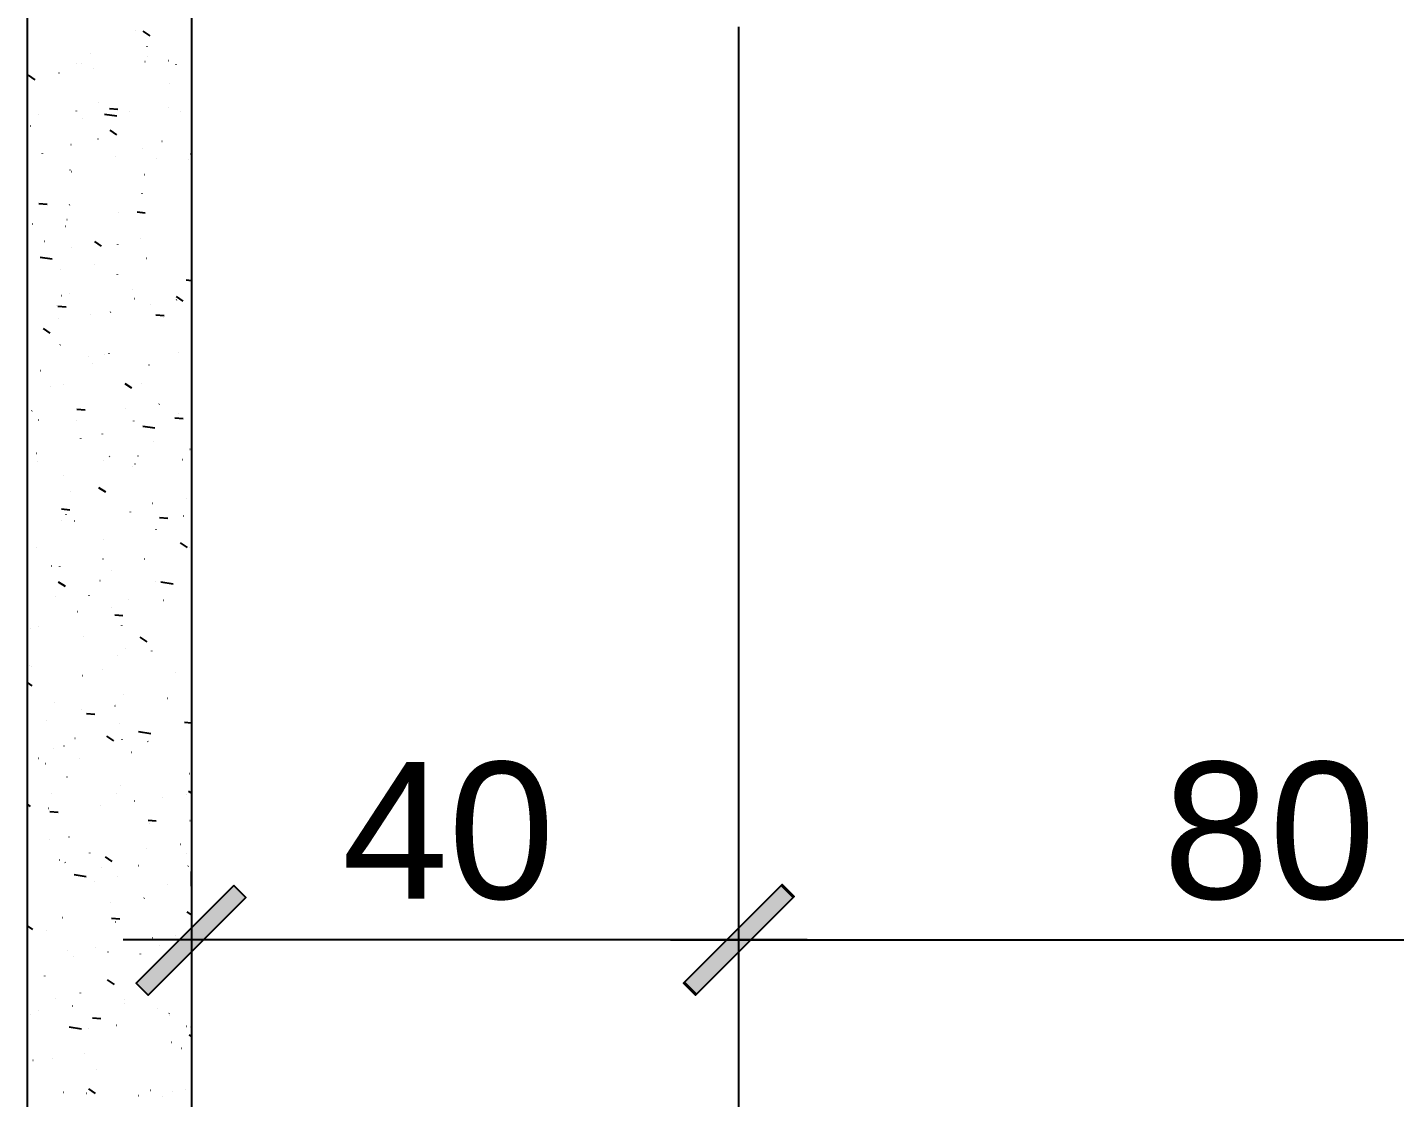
# Model space of a CAD drawing. Extents: x -1789 to 4156, y -3064 to 1391.
# Drawn here: x 1644.9 to 1744.9, y -366 to -287.7 of the extents above; entities that cross this region are included whole.
import ezdxf

# ---------------------------------------------------------------- set-up
doc = ezdxf.new("R2010")
doc.units = 0
for name, color, linetype in [('1', 1, 'CONTINUOUS'), ('2', 2, 'CONTINUOUS'), ('3', 3, 'CONTINUOUS'), ('9', 254, 'CONTINUOUS')]:
    doc.layers.add(name, color=color, linetype=linetype)
doc.styles.add('TQS_ARIAL', font='arial.ttf')

msp = doc.modelspace()

# ---------------------------------------------------------------- linework, layer by layer
at = {"layer": '1', "linetype": 'Continuous'}
for p, q in [((1656.93695, -350.55), (1656.93695, -349.4696)), ((1701.93695, -354.4696), (1651.93695, -354.4696)), ((1691.93695, -354.4696), (1781.93695, -354.4696))]:
    msp.add_line(p, q, dxfattribs=at)
for points in [[(1660.0311, -350.49155), (1652.88585, -357.63685), (1653.7697, -358.52075), (1660.915, -351.37545), (1660.0311, -350.49155)], [(1700.0311, -350.49155), (1692.88585, -357.63685), (1693.7697, -358.52075), (1700.915, -351.37545), (1700.0311, -350.49155)], [(1693.8428, -358.44765), (1700.9881, -351.30235), (1700.1042, -350.41845), (1692.95895, -357.56375), (1693.8428, -358.44765)]]:
    msp.add_lwpolyline(points, dxfattribs=at)
for points in [[(1660.0311, -350.49155), (1652.88585, -357.63685), (1653.7697, -358.52075)], [(1660.0311, -350.49155), (1653.7697, -358.52075), (1660.915, -351.37545)], [(1660.0311, -350.49155), (1660.915, -351.37545), (1660.0311, -350.49155)], [(1700.0311, -350.49155), (1692.88585, -357.63685), (1693.7697, -358.52075)], [(1693.8428, -358.44765), (1700.1042, -350.41845), (1692.95895, -357.56375)], [(1700.0311, -350.49155), (1693.7697, -358.52075), (1700.915, -351.37545)], [(1693.8428, -358.44765), (1700.9881, -351.30235), (1700.1042, -350.41845)], [(1700.0311, -350.49155), (1700.915, -351.37545), (1700.0311, -350.49155)], [(1693.8428, -358.44765), (1692.95895, -357.56375), (1693.8428, -358.44765)]]:
    msp.add_solid(points, dxfattribs=at)
at = {"layer": '2', "linetype": 'Continuous'}
for p, q in [((1696.93695, -354.4696), (1696.93695, -354.4696)), ((1696.93695, -354.4696), (1696.93695, -354.4696)), ((1656.93695, -355.55), (1656.93695, -355.55))]:
    msp.add_line(p, q, dxfattribs=at)
at = {"layer": '3', "linetype": 'Continuous'}
msp.add_line((1696.93695, -421.2196), (1696.93695, -287.7196), dxfattribs=at)
at = {"layer": '9', "linetype": 'Continuous'}
for p, q in [((1644.93695, -287.78025), (1644.93695, -287.78025)), ((1644.93695, -287.78025), (1644.93695, -287.78025)), ((1644.93695, -287.78025), (1644.93695, -287.78025)), ((1652.87405, -288.00565), (1652.8667, -287.9989)), ((1653.91165, -288.36265), (1653.4142, -288.0271)), ((1656.93695, -288.027), (1656.93695, -288.027)), ((1656.93695, -288.027), (1656.93695, -288.027)), ((1656.93695, -288.027), (1656.93695, -288.027)), ((1649.5845, -289.6935), (1649.57605, -289.68815)), ((1653.7025, -289.1417), (1653.6941, -289.13635)), ((1644.93695, -290.1532), (1644.93695, -290.1532)), ((1644.93695, -290.1532), (1644.93695, -290.1532)), ((1644.93695, -290.1532), (1644.93695, -290.1532)), ((1648.566, -290.403), (1648.55865, -290.39625)), ((1648.8605, -290.3782), (1648.8684, -290.3721)), ((1649.7487, -290.74455), (1649.7586, -290.74325)), ((1653.536, -290.24595), (1653.5459, -290.24465)), ((1653.69495, -289.9042), (1653.7029, -289.89815)), ((1655.2702, -290.2013), (1655.26285, -290.19455)), ((1655.811, -290.48495), (1655.80255, -290.4796)), ((1656.93695, -290.40325), (1656.93695, -290.40325)), ((1644.93695, -291.37805), (1644.93695, -291.37805)), ((1644.93695, -291.37805), (1644.93695, -291.37805)), ((1645.5094, -291.58795), (1645.012, -291.25245)), ((1647.2453, -291.07415), (1647.2552, -291.07285)), ((1656.93695, -291.2023), (1656.93695, -291.2023)), ((1656.93695, -291.2023), (1656.93695, -291.2023)), ((1656.93695, -291.2023), (1656.93695, -291.2023)), ((1656.93695, -291.7286), (1656.93695, -291.7286)), ((1656.93695, -291.7286), (1656.93695, -291.7286)), ((1656.93695, -291.7286), (1656.93695, -291.7286)), ((1655.35445, -291.8665), (1655.36235, -291.8604)), ((1644.93695, -293.3888), (1644.93695, -293.3888)), ((1644.93695, -293.3888), (1644.93695, -293.3888)), ((1644.93695, -293.3888), (1644.93695, -293.3888)), ((1650.14595, -293.2265), (1650.13755, -293.2211)), ((1651.54895, -293.7505), (1650.95125, -293.6982)), ((1655.2528, -293.6177), (1655.2627, -293.6164)), ((1645.73575, -294.15455), (1645.7284, -294.14775)), ((1648.5223, -293.87335), (1648.53025, -293.86725)), ((1648.9373, -294.44915), (1648.9472, -294.44785)), ((1651.4759, -294.251), (1650.58655, -294.11305)), ((1652.3851, -293.90255), (1652.37775, -293.8958)), ((1656.16295, -293.88445), (1656.1545, -293.8791)), ((1656.93695, -294.2219), (1656.93695, -294.2219)), ((1656.93695, -294.37755), (1656.93695, -294.37755)), ((1644.93695, -294.9758), (1644.93695, -294.9758)), ((1644.93695, -294.9758), (1644.93695, -294.9758)), ((1644.93695, -294.9758), (1644.93695, -294.9758)), ((1645.15, -294.9478), (1645.1599, -294.9465)), ((1651.4785, -295.61415), (1650.98105, -295.2786)), ((1656.93695, -295.09795), (1656.93695, -295.09795)), ((1644.93695, -296.62445), (1644.93695, -296.62445)), ((1644.93695, -296.62445), (1644.93695, -296.62445)), ((1644.93695, -296.62445), (1644.93695, -296.62445)), ((1648.1319, -296.3502), (1648.12455, -296.34345)), ((1650.09845, -295.89955), (1650.1064, -295.89345)), ((1653.34545, -296.64365), (1653.3534, -296.6376)), ((1654.78125, -296.09825), (1654.7739, -296.0915)), ((1646.048, -296.96635), (1646.03955, -296.96095)), ((1651.3862, -297.1919), (1651.37775, -297.1865)), ((1654.36905, -297.33185), (1654.37895, -297.33055)), ((1656.72445, -297.4174), (1656.716, -297.41205)), ((1656.87245, -297.00225), (1656.88235, -297.00095)), ((1656.93695, -297.55285), (1656.93695, -297.55285)), ((1644.93695, -298.5736), (1644.93695, -298.5736)), ((1648.05355, -298.1633), (1648.06345, -298.162)), ((1648.15645, -298.3096), (1648.148, -298.3042)), ((1653.4947, -298.5351), (1653.48625, -298.52975)), ((1656.93695, -298.0736), (1656.93695, -298.0736)), ((1656.93695, -298.0736), (1656.93695, -298.0736)), ((1656.93695, -298.0736), (1656.93695, -298.0736)), ((1656.93695, -299.29595), (1656.93695, -299.29595)), ((1644.93695, -299.8601), (1644.93695, -299.8601)), ((1644.93695, -299.8601), (1644.93695, -299.8601)), ((1646.3775, -300.6986), (1645.7798, -300.6463)), ((1648.03, -300.72235), (1648.0379, -300.7163)), ((1653.33015, -299.89105), (1653.3381, -299.88495)), ((1656.93695, -300.7281), (1656.93695, -300.7281)), ((1656.93695, -300.7281), (1656.93695, -300.7281)), ((1656.93695, -300.7281), (1656.93695, -300.7281)), ((1647.8281, -301.79075), (1647.838, -301.78945)), ((1651.6154, -301.29215), (1651.6253, -301.29085)), ((1653.5501, -301.3261), (1652.9524, -301.27385)), ((1653.5509, -301.3158), (1653.5435, -301.30905)), ((1656.93695, -301.62245), (1656.93695, -301.62245)), ((1644.93695, -302.1714), (1644.93695, -302.1714)), ((1644.93695, -302.1714), (1644.93695, -302.1714)), ((1645.3247, -302.12035), (1645.3346, -302.11905)), ((1647.71905, -302.31685), (1647.71165, -302.3101)), ((1644.93695, -303.0957), (1644.93695, -303.0957)), ((1646.2091, -303.41955), (1646.20065, -303.41415)), ((1650.35635, -303.74995), (1649.85895, -303.4144)), ((1651.54735, -303.6451), (1651.5389, -303.6397)), ((1653.20855, -303.21995), (1653.2165, -303.2139)), ((1646.7605, -304.71045), (1645.8711, -304.5725)), ((1648.1575, -303.86015), (1648.16545, -303.85405)), ((1653.65145, -304.6219), (1653.66135, -304.6206)), ((1656.88555, -303.87065), (1656.8771, -303.86525)), ((1656.93695, -303.9034), (1656.93695, -303.9034)), ((1656.93695, -303.9034), (1656.93695, -303.9034)), ((1656.93695, -304.41855), (1656.93695, -304.41855)), ((1656.93695, -304.41855), (1656.93695, -304.41855)), ((1644.93695, -305.76915), (1644.93695, -305.76915)), ((1644.93695, -305.76915), (1644.93695, -305.76915)), ((1647.3607, -305.45005), (1647.37065, -305.44875)), ((1649.8641, -305.1205), (1649.87405, -305.1192)), ((1651.53815, -305.8164), (1651.53075, -305.80965)), ((1644.93695, -306.33135), (1644.93695, -306.33135)), ((1644.93695, -306.33135), (1644.93695, -306.33135)), ((1644.93695, -306.33135), (1644.93695, -306.33135)), ((1656.93695, -306.2887), (1656.54355, -306.2277)), ((1647.44935, -307.3849), (1647.4409, -307.37955)), ((1648.0359, -307.1891), (1648.04385, -307.183)), ((1652.59825, -306.9239), (1652.6062, -306.9178)), ((1652.78755, -307.61045), (1652.77915, -307.6051)), ((1656.32545, -307.7761), (1655.828, -307.4406)), ((1655.84525, -307.66805), (1655.85315, -307.66195)), ((1656.93695, -307.07865), (1656.93695, -307.07865)), ((1656.93695, -307.07865), (1656.93695, -307.07865)), ((1647.09915, -308.09375), (1647.09175, -308.087)), ((1647.765, -308.2205), (1647.1673, -308.16825)), ((1649.5578, -308.72815), (1649.5494, -308.7228)), ((1651.02075, -308.566), (1651.03065, -308.5647)), ((1653.9343, -308.01205), (1653.9269, -308.0053)), ((1654.9376, -308.84805), (1654.3399, -308.79575)), ((1656.93695, -308.1886), (1656.93695, -308.1886)), ((1644.93695, -309.36695), (1644.93695, -309.36695)), ((1644.93695, -309.36695), (1644.93695, -309.36695)), ((1644.93695, -309.36695), (1644.93695, -309.36695)), ((1644.93695, -309.567), (1644.93695, -309.567)), ((1644.93695, -309.567), (1644.93695, -309.567)), ((1644.93695, -309.567), (1644.93695, -309.567)), ((1646.6122, -310.11715), (1646.11475, -309.7816)), ((1647.2334, -309.0646), (1647.24335, -309.0633)), ((1654.89605, -308.9537), (1654.8876, -308.94835)), ((1656.93695, -309.02295), (1656.93695, -309.02295)), ((1656.93695, -310.25395), (1656.93695, -310.25395)), ((1656.93695, -310.25395), (1656.93695, -310.25395)), ((1656.93695, -310.25395), (1656.93695, -310.25395)), ((1656.93695, -310.7635), (1656.93695, -310.7635)), ((1656.93695, -310.7635), (1656.93695, -310.7635)), ((1656.93695, -310.7635), (1656.93695, -310.7635)), ((1647.3423, -310.95695), (1647.35025, -310.95085)), ((1649.3916, -311.79755), (1649.38315, -311.7922)), ((1650.58925, -311.7011), (1650.5972, -311.695)), ((1650.91825, -311.5933), (1650.91085, -311.58655)), ((1656.0103, -311.5069), (1656.0202, -311.5056)), ((1644.93695, -312.8026), (1644.93695, -312.8026)), ((1644.93695, -312.8026), (1644.93695, -312.8026)), ((1649.6948, -312.33835), (1649.7047, -312.33705)), ((1653.83625, -312.4452), (1653.8442, -312.43915)), ((1644.93695, -312.9647), (1644.93695, -312.9647)), ((1644.93695, -312.9647), (1644.93695, -312.9647)), ((1644.93695, -312.9647), (1644.93695, -312.9647)), ((1645.90745, -312.83695), (1645.9174, -312.83565)), ((1653.3144, -313.789), (1653.307, -313.78225)), ((1656.93695, -313.4292), (1656.93695, -313.4292)), ((1656.93695, -313.4292), (1656.93695, -313.4292)), ((1656.93695, -313.4292), (1656.93695, -313.4292)), ((1646.61015, -313.9907), (1646.6028, -313.98395)), ((1647.61045, -313.8381), (1647.60205, -313.83275)), ((1652.58125, -314.14335), (1652.08385, -313.8078)), ((1645.2738, -315.7798), (1645.28175, -315.7737)), ((1649.15255, -315.74245), (1648.5548, -315.69015)), ((1652.07485, -315.6228), (1652.08475, -315.6215)), ((1654.57825, -315.2932), (1654.58815, -315.2919)), ((1644.93695, -316.03825), (1644.93695, -316.03825)), ((1644.93695, -316.5625), (1644.93695, -316.5625)), ((1645.75935, -316.45425), (1645.76925, -316.45295)), ((1648.5208, -316.5239), (1648.5287, -316.51785)), ((1652.72215, -316.5357), (1652.7301, -316.52965)), ((1656.32515, -316.36995), (1655.7274, -316.31765)), ((1655.97005, -315.9885), (1655.9616, -315.9831)), ((1656.93695, -316.4235), (1656.93695, -316.4235)), ((1656.93695, -316.6045), (1656.93695, -316.6045)), ((1648.8507, -317.8035), (1648.84225, -317.79815)), ((1650.42925, -317.49025), (1650.4219, -317.4835)), ((1654.2622, -317.06465), (1653.3728, -316.9267)), ((1656.93695, -317.0813), (1656.93695, -317.0813)), ((1656.93695, -317.1085), (1656.93695, -317.1085)), ((1656.93695, -317.1085), (1656.93695, -317.1085)), ((1656.93695, -317.1085), (1656.93695, -317.1085)), ((1656.93695, -317.4795), (1656.93695, -317.4795)), ((1654.1889, -318.02905), (1654.1805, -318.0237)), ((1656.8185, -318.59605), (1656.82845, -318.59475)), ((1644.93695, -319.2739), (1644.93695, -319.2739)), ((1645.62095, -318.9212), (1645.6125, -318.91585)), ((1645.6768, -319.48035), (1645.6694, -319.4736)), ((1650.5278, -319.42425), (1650.5377, -319.42295)), ((1650.9592, -319.14675), (1650.95075, -319.1414)), ((1652.8254, -319.6859), (1652.81805, -319.67915)), ((1653.0312, -319.09465), (1653.0411, -319.09335)), ((1656.2974, -319.3723), (1656.28895, -319.36695)), ((1656.93695, -319.77975), (1656.93695, -319.77975)), ((1656.93695, -319.77975), (1656.93695, -319.77975)), ((1656.93695, -319.77975), (1656.93695, -319.77975)), ((1644.93695, -320.1603), (1644.93695, -320.1603)), ((1644.93695, -320.1603), (1644.93695, -320.1603)), ((1647.5495, -320.50485), (1647.55745, -320.49875)), ((1652.60055, -319.86465), (1652.6085, -319.85855)), ((1648.07295, -321.676), (1648.06555, -321.66925)), ((1650.6705, -321.7472), (1650.1731, -321.4117)), ((1644.93695, -322.5095), (1644.93695, -322.5095)), ((1644.93695, -322.5095), (1644.93695, -322.5095)), ((1644.93695, -322.5095), (1644.93695, -322.5095)), ((1654.08965, -322.5531), (1654.0996, -322.5518)), ((1656.59305, -322.2235), (1656.603, -322.2222)), ((1644.93695, -323.75805), (1644.93695, -323.75805)), ((1648.03115, -323.04485), (1647.43345, -322.99255)), ((1647.77415, -323.38455), (1647.7841, -323.38325)), ((1652.47895, -323.1936), (1652.4869, -323.1875)), ((1655.20375, -323.6724), (1654.60605, -323.6201)), ((1656.33605, -323.4696), (1656.344, -323.4635)), ((1656.93695, -322.95505), (1656.93695, -322.95505)), ((1656.93695, -322.95505), (1656.93695, -322.95505)), ((1656.93695, -322.95505), (1656.93695, -322.95505)), ((1656.93695, -323.45345), (1656.93695, -323.45345)), ((1656.93695, -323.45345), (1656.93695, -323.45345)), ((1656.93695, -323.45345), (1656.93695, -323.45345)), ((1647.4279, -323.8338), (1647.43585, -323.8277)), ((1648.3958, -323.86425), (1648.3874, -323.8589)), ((1654.35005, -324.48225), (1654.3416, -324.4769)), ((1656.93695, -323.824), (1656.93695, -323.824)), ((1644.93695, -325.74515), (1644.93695, -325.74515)), ((1644.93695, -325.74515), (1644.93695, -325.74515)), ((1644.93695, -325.74515), (1644.93695, -325.74515)), ((1645.63225, -325.7845), (1645.6249, -325.77775)), ((1650.5043, -325.2075), (1650.49585, -325.20215)), ((1656.63955, -325.7734), (1656.14215, -325.43785)), ((1656.789, -325.7955), (1656.7989, -325.7942)), ((1650.4735, -326.62695), (1650.4834, -326.62565)), ((1653.4919, -326.6416), (1653.48455, -326.63485)), ((1656.93695, -325.974), (1656.93695, -325.974)), ((1656.93695, -326.1303), (1656.93695, -326.1303)), ((1656.93695, -326.1303), (1656.93695, -326.1303)), ((1644.93695, -327.35585), (1644.93695, -327.35585)), ((1644.93695, -327.35585), (1644.93695, -327.35585)), ((1644.93695, -327.35585), (1644.93695, -327.35585)), ((1646.68615, -327.12555), (1646.69605, -327.12425)), ((1647.3063, -327.1627), (1647.31425, -327.15665)), ((1651.0801, -327.50265), (1651.088, -327.49655)), ((1647.71495, -328.64635), (1647.2175, -328.3108)), ((1650.25205, -328.2221), (1650.2436, -328.21675)), ((1654.32705, -328.2468), (1654.335, -328.2407)), ((1655.588, -328.461), (1654.6986, -328.3231)), ((1656.93695, -328.67025), (1656.93695, -328.67025)), ((1644.93695, -328.9808), (1644.93695, -328.9808)), ((1644.93695, -328.9808), (1644.93695, -328.9808)), ((1644.93695, -328.9808), (1644.93695, -328.9808)), ((1647.0223, -329.3398), (1647.0139, -329.33445)), ((1649.45135, -329.2841), (1649.44395, -329.2773)), ((1652.36055, -329.56535), (1652.3521, -329.55995)), ((1654.8979, -329.64225), (1654.9078, -329.64095)), ((1656.93695, -329.3056), (1656.93695, -329.3056)), ((1656.93695, -329.3056), (1656.93695, -329.3056)), ((1656.93695, -329.3056), (1656.93695, -329.3056)), ((1648.6072, -330.47045), (1648.6171, -330.4691)), ((1651.1106, -330.14085), (1651.1205, -330.13955)), ((1651.92755, -330.7863), (1651.32985, -330.734)), ((1656.93695, -329.7984), (1656.93695, -329.7984)), ((1656.93695, -329.7984), (1656.93695, -329.7984)), ((1644.93695, -330.9536), (1644.93695, -330.9536)), ((1644.93695, -330.9536), (1644.93695, -330.9536)), ((1645.1433, -331.68145), (1645.1359, -331.6747)), ((1645.7646, -331.58135), (1645.77255, -331.57525)), ((1651.8475, -331.47975), (1651.8401, -331.473)), ((1656.93695, -331.22455), (1656.93695, -331.22455)), ((1644.93695, -332.2164), (1644.93695, -332.2164)), ((1649.0116, -332.3255), (1649.0195, -332.3194)), ((1653.684, -332.6725), (1653.1866, -332.337)), ((1656.93695, -332.48085), (1656.93695, -332.48085)), ((1656.93695, -332.48085), (1656.93695, -332.48085)), ((1656.93695, -332.48085), (1656.93695, -332.48085)), ((1651.5276, -333.68375), (1651.5375, -333.6824)), ((1652.1142, -333.1804), (1652.1221, -333.17435)), ((1654.031, -333.35415), (1654.0409, -333.35285)), ((1644.93695, -334.5514), (1644.93695, -334.5514)), ((1645.07495, -334.44975), (1645.06655, -334.4444)), ((1645.2121, -334.5152), (1645.222, -334.51385)), ((1650.4132, -334.6753), (1650.40475, -334.66995)), ((1644.93695, -335.45205), (1644.93695, -335.45205)), ((1645.2818, -335.89785), (1644.93695, -335.66525)), ((1648.9624, -335.181), (1648.955, -335.17425)), ((1655.7514, -334.90085), (1655.743, -334.8955)), ((1656.93695, -334.86665), (1656.93695, -334.86665)), ((1656.93695, -335.65615), (1656.93695, -335.65615)), ((1656.93695, -335.65615), (1656.93695, -335.65615)), ((1651.9926, -336.50935), (1652.0005, -336.50325)), ((1656.93695, -336.1434), (1656.93695, -336.1434)), ((1656.93695, -336.1434), (1656.93695, -336.1434)), ((1656.93695, -336.1434), (1656.93695, -336.1434)), ((1646.9415, -337.14955), (1646.94945, -337.14345)), ((1648.8969, -337.62785), (1648.9068, -337.62655)), ((1651.35855, -337.37665), (1651.35115, -337.3699)), ((1651.4003, -337.29825), (1651.4102, -337.29695)), ((1655.1876, -336.79965), (1655.19755, -336.79835)), ((1644.93695, -338.1492), (1644.93695, -338.1492)), ((1644.93695, -338.1492), (1644.93695, -338.1492)), ((1644.93695, -338.6877), (1644.93695, -338.6877)), ((1644.93695, -338.6877), (1644.93695, -338.6877)), ((1644.93695, -338.6877), (1644.93695, -338.6877)), ((1646.3152, -338.41515), (1646.30675, -338.40975)), ((1649.85855, -338.0058), (1649.26085, -337.9535)), ((1651.6534, -338.6407), (1651.645, -338.6353)), ((1656.93695, -338.6251), (1656.43345, -338.58105)), ((1648.42365, -339.7584), (1648.41525, -339.753)), ((1651.25085, -339.924), (1650.75345, -339.5885)), ((1653.95905, -339.39915), (1653.06965, -339.2612)), ((1656.93695, -338.8314), (1656.93695, -338.8314)), ((1656.93695, -338.8314), (1656.93695, -338.8314)), ((1646.8199, -340.4785), (1646.82785, -340.4724)), ((1647.63055, -340.30555), (1647.6232, -340.2988)), ((1651.871, -339.8383), (1651.8789, -339.8322)), ((1652.5569, -340.74375), (1652.56685, -340.74245)), ((1653.7619, -339.98395), (1653.75345, -339.97855)), ((1656.93695, -339.861), (1656.93695, -339.861)), ((1644.93695, -341.74695), (1644.93695, -341.74695)), ((1644.93695, -341.74695), (1644.93695, -341.74695)), ((1645.74245, -341.22555), (1645.73405, -341.2202)), ((1646.2662, -341.57195), (1646.2761, -341.57065)), ((1648.7696, -341.2424), (1648.7795, -341.2411)), ((1644.93695, -341.9233), (1644.93695, -341.9233)), ((1644.93695, -341.9233), (1644.93695, -341.9233)), ((1644.93695, -341.9233), (1644.93695, -341.9233)), ((1647.85095, -342.5688), (1647.8425, -342.56345)), ((1656.7775, -342.34225), (1656.77015, -342.3355)), ((1656.93695, -342.0067), (1656.93695, -342.0067)), ((1656.93695, -342.0067), (1656.93695, -342.0067)), ((1656.93695, -342.0067), (1656.93695, -342.0067)), ((1656.93695, -342.48835), (1656.93695, -342.48835)), ((1656.93695, -342.48835), (1656.93695, -342.48835)), ((1651.7494, -343.16725), (1651.7573, -343.16115)), ((1656.93695, -343.75935), (1656.7225, -343.6147)), ((1645.17265, -344.7169), (1644.93695, -344.5579)), ((1646.6983, -343.8074), (1646.70625, -343.80135)), ((1650.24845, -344.64545), (1650.25835, -344.64415)), ((1651.44965, -343.80515), (1651.4423, -343.7984)), ((1652.75185, -344.3159), (1652.76175, -344.3146)), ((1654.81785, -344.04835), (1654.8258, -344.04225)), ((1656.53915, -343.8173), (1656.5491, -343.81595)), ((1644.93695, -345.15895), (1644.93695, -345.15895)), ((1644.93695, -345.15895), (1644.93695, -345.15895)), ((1644.93695, -345.15895), (1644.93695, -345.15895)), ((1644.93695, -345.34475), (1644.93695, -345.34475)), ((1644.93695, -345.34475), (1644.93695, -345.34475)), ((1646.47635, -344.86835), (1646.4679, -344.86295)), ((1647.18595, -345.1725), (1646.5882, -345.1202)), ((1654.35855, -345.80005), (1653.76085, -345.74775)), ((1656.82165, -345.7464), (1656.8296, -345.7403)), ((1656.93695, -345.18195), (1656.93695, -345.18195)), ((1656.93695, -345.18195), (1656.93695, -345.18195)), ((1656.93695, -345.18195), (1656.93695, -345.18195)), ((1653.8458, -346.0008), (1653.83845, -345.99405)), ((1656.93695, -346.0256), (1656.93695, -346.0256)), ((1646.5767, -347.13635), (1646.58465, -347.13025)), ((1647.98445, -346.97485), (1647.9771, -346.96805)), ((1656.11445, -347.471), (1656.12435, -347.46965)), ((1644.93695, -348.3946), (1644.93695, -348.3946)), ((1644.93695, -348.3946), (1644.93695, -348.3946)), ((1644.93695, -348.3946), (1644.93695, -348.3946)), ((1647.29555, -348.632), (1647.30545, -348.6307)), ((1649.5024, -348.12705), (1649.5103, -348.12095)), ((1651.1417, -348.7431), (1650.6443, -348.40755)), ((1653.61105, -347.80055), (1653.62095, -347.79925)), ((1656.58005, -348.12985), (1656.5716, -348.1245)), ((1656.93695, -348.35725), (1656.93695, -348.35725)), ((1656.93695, -348.35725), (1656.93695, -348.35725)), ((1644.93695, -348.9425), (1644.93695, -348.9425)), ((1647.71655, -348.83375), (1647.7081, -348.82835)), ((1649.2436, -349.8586), (1648.35425, -349.72065)), ((1650.3806, -349.1705), (1650.37325, -349.16375)), ((1653.0548, -349.0593), (1653.04635, -349.0539)), ((1656.70005, -349.07535), (1656.708, -349.06925)), ((1656.93695, -348.8333), (1656.93695, -348.8333)), ((1656.93695, -348.8333), (1656.93695, -348.8333)), ((1656.93695, -348.8333), (1656.93695, -348.8333)), ((1649.82505, -350.177), (1649.8166, -350.1716)), ((1651.5062, -349.8251), (1651.5141, -349.819)), ((1655.16325, -350.40255), (1655.1548, -350.39715)), ((1644.93695, -351.6302), (1644.93695, -351.6302)), ((1650.98035, -351.74465), (1650.99025, -351.74335)), ((1653.48375, -351.4151), (1653.49365, -351.4138)), ((1656.93695, -351.05175), (1656.93695, -351.05175)), ((1656.93695, -351.5325), (1656.93695, -351.5325)), ((1656.93695, -351.5325), (1656.93695, -351.5325)), ((1656.93695, -351.5325), (1656.93695, -351.5325)), ((1644.93695, -352.5403), (1644.93695, -352.5403)), ((1644.93695, -352.5403), (1644.93695, -352.5403)), ((1656.93695, -352.65205), (1656.61335, -352.43375)), ((1645.3297, -353.7155), (1644.93695, -353.4506)), ((1647.4955, -352.87175), (1647.48815, -352.865)), ((1651.68595, -352.96675), (1651.0882, -352.91445)), ((1651.3846, -353.15405), (1651.3925, -353.14795)), ((1656.93695, -353.42615), (1656.93695, -353.42615)), ((1646.3335, -353.79425), (1646.34145, -353.78815)), ((1654.07065, -354.3286), (1654.0786, -354.3225)), ((1655.7996, -354.1361), (1655.79225, -354.12935)), ((1656.93695, -354.7078), (1656.93695, -354.7078)), ((1656.93695, -354.7078), (1656.93695, -354.7078)), ((1656.93695, -354.7078), (1656.93695, -354.7078)), ((1644.93695, -354.86585), (1644.93695, -354.86585)), ((1644.93695, -354.86585), (1644.93695, -354.86585)), ((1644.93695, -354.86585), (1644.93695, -354.86585)), ((1647.8777, -355.28695), (1647.86925, -355.28155)), ((1648.32785, -355.69165), (1648.33775, -355.69035)), ((1649.89165, -355.0674), (1649.8843, -355.06065)), ((1650.83125, -355.3621), (1650.84115, -355.3608)), ((1653.2159, -355.5125), (1653.2075, -355.5071)), ((1654.61855, -354.86345), (1654.62845, -354.86215)), ((1656.93695, -355.1783), (1656.93695, -355.1783)), ((1656.93695, -355.1783), (1656.93695, -355.1783)), ((1644.93695, -356.1381), (1644.93695, -356.1381)), ((1644.93695, -356.1381), (1644.93695, -356.1381)), ((1646.2119, -357.12315), (1646.21985, -357.1171)), ((1651.2988, -357.7417), (1650.80135, -357.4062)), ((1644.93695, -358.1015), (1644.93695, -358.1015)), ((1644.93695, -358.1015), (1644.93695, -358.1015)), ((1644.93695, -358.1015), (1644.93695, -358.1015)), ((1647.00655, -358.76865), (1646.99915, -358.7619)), ((1648.8147, -358.3616), (1648.82265, -358.35555)), ((1656.93695, -357.88305), (1656.93695, -357.88305)), ((1656.93695, -357.88305), (1656.93695, -357.88305)), ((1644.93695, -359.73585), (1644.93695, -359.73585)), ((1644.93695, -359.73585), (1644.93695, -359.73585)), ((1645.71895, -359.6329), (1645.72885, -359.6316)), ((1648.22235, -359.30335), (1648.23225, -359.302)), ((1652.00965, -358.8047), (1652.0196, -358.8034)), ((1652.0617, -359.10575), (1652.0696, -359.09965)), ((1654.45615, -359.47785), (1654.4477, -359.4725)), ((1645.1976, -359.9301), (1645.18915, -359.9247)), ((1650.305, -360.24645), (1649.7073, -360.19415)), ((1651.46625, -360.7484), (1651.4578, -360.743)), ((1655.31065, -360.033), (1655.30325, -360.02625)), ((1655.30865, -359.8499), (1655.3166, -359.8438)), ((1644.93695, -361.3371), (1644.93695, -361.3371)), ((1644.93695, -361.3371), (1644.93695, -361.3371)), ((1648.89295, -360.99495), (1648.0036, -360.85705)), ((1649.4027, -360.96435), (1649.3953, -360.95755)), ((1656.5646, -360.8211), (1656.5562, -360.81575)), ((1656.93695, -361.5447), (1656.77045, -361.4324)), ((1656.93695, -360.82665), (1656.8799, -360.8217)), ((1656.93695, -361.05835), (1656.93695, -361.05835)), ((1656.93695, -361.05835), (1656.93695, -361.05835)), ((1656.93695, -361.05835), (1656.93695, -361.05835)), ((1656.93695, -361.52325), (1656.93695, -361.52325)), ((1656.93695, -361.52325), (1656.93695, -361.52325)), ((1655.45155, -361.94935), (1655.4615, -361.94805)), ((1656.21365, -362.3911), (1656.2216, -362.385)), ((1656.93695, -362.2425), (1656.93695, -362.2425)), ((1644.93695, -363.33365), (1644.93695, -363.33365)), ((1644.93695, -363.33365), (1644.93695, -363.33365)), ((1644.93695, -363.33365), (1644.93695, -363.33365)), ((1645.34875, -363.2794), (1645.35865, -363.2781)), ((1646.7462, -363.18445), (1646.75415, -363.17835)), ((1649.13605, -362.7808), (1649.146, -362.7795)), ((1644.93695, -364.57275), (1644.93695, -364.57275)), ((1649.9932, -363.9286), (1650.0011, -363.9225)), ((1656.93695, -364.2336), (1656.93695, -364.2336)), ((1656.93695, -364.2336), (1656.93695, -364.2336)), ((1647.5716, -365.6314), (1647.5642, -365.62465)), ((1649.27905, -365.7055), (1649.2706, -365.70015)), ((1649.92045, -365.7047), (1649.42305, -365.3692)), ((1653.9267, -365.49115), (1653.91825, -365.48575)), ((1655.5672, -365.5319), (1655.5771, -365.5306)), ((1656.48715, -365.41685), (1656.4951, -365.4108)), ((1653.0638, -365.8615), (1653.0737, -365.8602)), ((1654.8217, -365.9299), (1654.8143, -365.92315))]:
    msp.add_line(p, q, dxfattribs=at)
msp.add_lwpolyline([(1644.93695, 411.2804), (1656.93695, 411.2804), (1656.93695, -445.2196), (1644.93695, -445.2196), (1644.93695, 411.2804)], dxfattribs=at)

# ---------------------------------------------------------------- texts
at = {"layer": '2', "linetype": 'Continuous', "style": 'TQS_ARIAL'}
for s, p in [('40', (1667.93695, -351.4696)), ('80', (1727.93695, -351.4696))]:
    msp.add_text(s, height=10, dxfattribs=at).set_placement(p)

doc.saveas('drawing.dxf')
